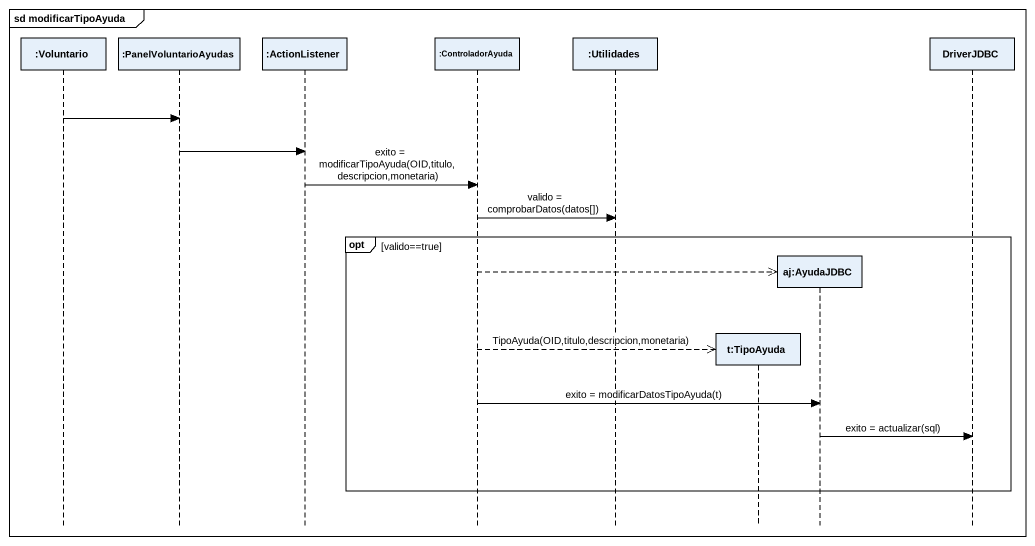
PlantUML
@startuml
mainframe sd modificarTipoAyuda
hide footbox
participant ":Voluntario" as Voluntario
participant ":PanelVoluntarioAyudas" as PanelVoluntarioAyudas
participant ":ActionListener" as ActionListener
participant ":ControladorAyuda" as ControladorAyuda
participant ":Utilidades" as Utilidades
participant "t:TipoAyuda" as t_TipoAyuda
participant "aj:AyudaJDBC" as aj_AyudaJDBC
participant DriverJDBC

Voluntario -> PanelVoluntarioAyudas
PanelVoluntarioAyudas -> ActionListener
ActionListener -> ControladorAyuda : exito = modificarTipoAyuda(OID,titulo,descripcion,monetaria)
ControladorAyuda -> Utilidades : valido = comprobarDatos(datos[])
opt valido==true
  ControladorAyuda -->> aj_AyudaJDBC **
  ControladorAyuda -->> t_TipoAyuda ** : TipoAyuda(OID,titulo,descripcion,monetaria)
  ControladorAyuda -> aj_AyudaJDBC : exito = modificarDatosTipoAyuda(t)
  aj_AyudaJDBC -> DriverJDBC : exito = actualizar(sql)
end
@enduml
